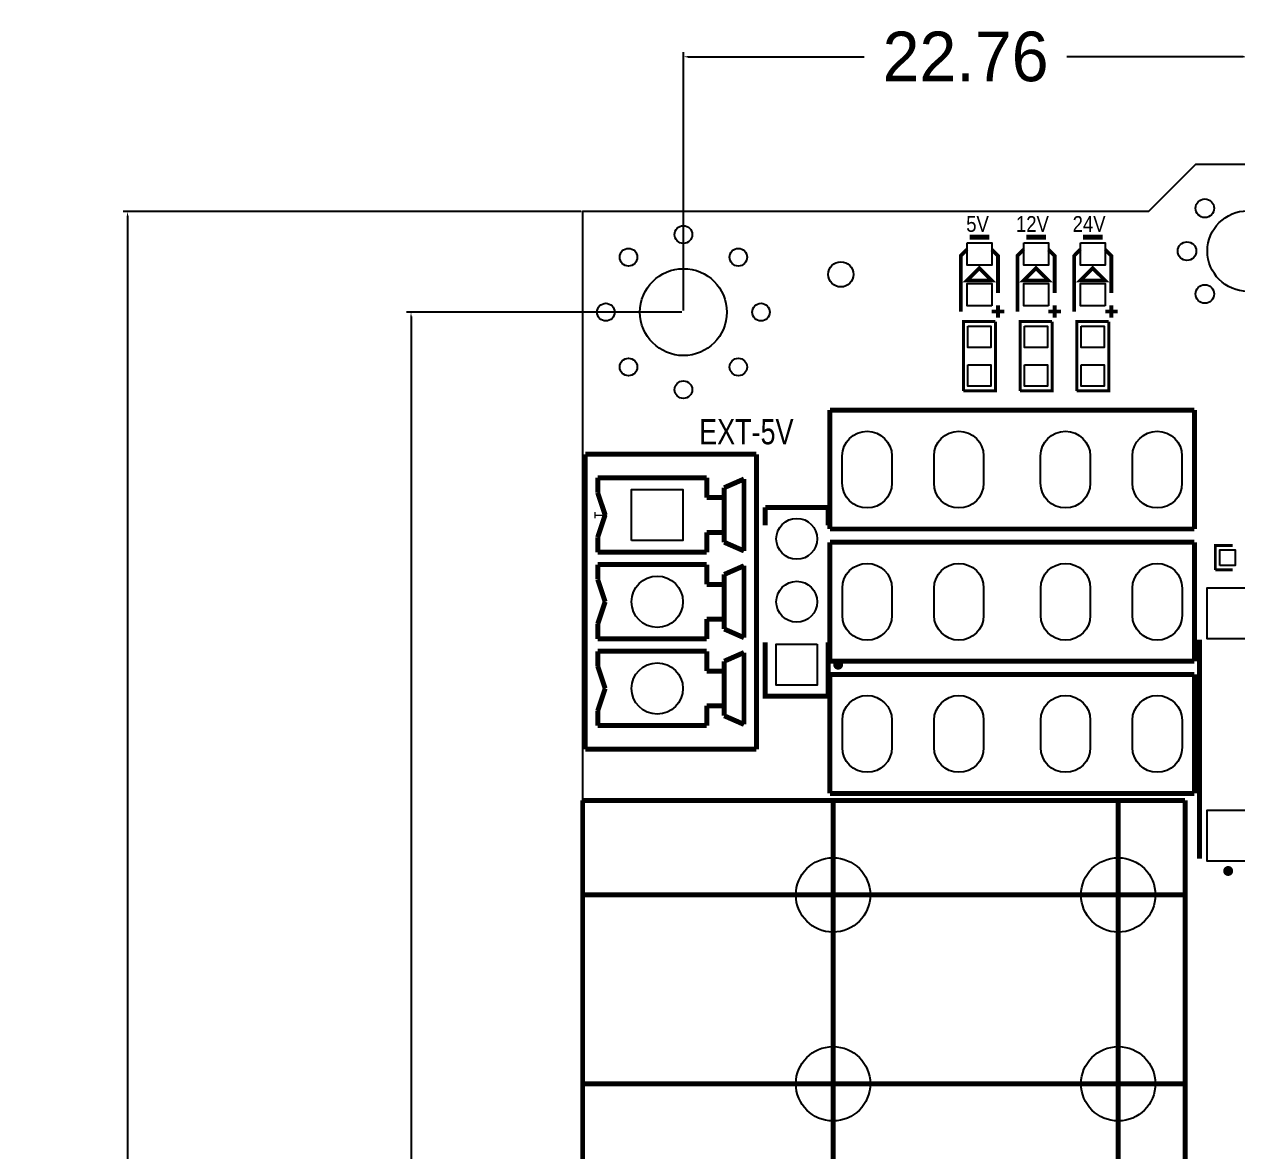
# Model space of a CAD drawing. Extents: x -23 to 189, y -20 to 117.
# Drawn here: x -22.52 to 26.38, y 71.07 to 116.52 of the extents above; entities that cross this region are included whole.
import ezdxf
from ezdxf.enums import TextEntityAlignment as Align

# ---------------------------------------------------------------- set-up
doc = ezdxf.new("R2010")
doc.units = 0
doc.header["$MEASUREMENT"] = 0
doc.layers.get('0').update_dxf_attribs({"linetype": 'CONTINUOUS'})
doc.layers.get('Defpoints').update_dxf_attribs({"linetype": 'CONTINUOUS'})
for name, color, linetype in [('BOTTOM', 132, 'CONTINUOUS'), ('OUTLINE', 7, 'CONTINUOUS'), ('SILKSCREEN_TOP', 7, 'CONTINUOUS'), ('TOP', 1, 'CONTINUOUS')]:
    doc.layers.add(name, color=color, linetype=linetype)
doc.dimstyles.get("Standard").update_dxf_attribs({"dimtxt": 0.18, "dimasz": 0.18, "dimexe": 0.18, "dimexo": 0.0625, "dimgap": 0.09, "dimtad": 0, "dimtih": 1, "dimtoh": 1, "dimzin": 0, "dimdsep": 46, "dimtxsty": 'STANDARD', "dimcen": 0.09, "dimadec": 0, "dimazin": 0, "dimtfac": 1, "dimtofl": 0, "dimtmove": 0, "dimatfit": 3, "dimfxl": 1, "dimtolj": 1, "dimtzin": 0, "dimarcsym": 0})

# ---------------------------------------------------------------- blocks, each defined once
blk = doc.blocks.new('*D8')
at = {"color": 0, "linetype": 'Continuous', "lineweight": -2}
for p, q in [((4.002, 104.902), (-7.102, 104.902)), ((-6.922, 104.722), (-6.922, 55.954)), ((-6.922, 5.006), (-6.922, 53.774)), ((4.002, 4.826), (-7.102, 4.826))]:
    blk.add_line(p, q, dxfattribs=at)
at = {"color": 0, "linetype": 'Continuous'}
for points in [[(-6.952, 104.722), (-6.892, 104.722), (-6.922, 104.902)], [(-6.952, 5.006), (-6.892, 5.006), (-6.922, 4.826)]]:
    blk.add_solid(points, dxfattribs=at)
at = {"layer": 'Defpoints', "color": 0, "linetype": 'Continuous'}
for p in [(4.064, 104.902), (-6.922, 4.826), (4.064, 4.826)]:
    blk.add_point(p, dxfattribs=at)
at = {"color": 0, "linetype": 'Continuous', "insert": (-6.922, 54.864), "char_height": 2, "attachment_point": 5}
blk.add_mtext('\\A1;100.08', dxfattribs=at)
blk = doc.blocks.new('*D9')
at = {"color": 0, "linetype": 'Continuous', "lineweight": -2}
for p, q in [((-0.062, 108.966), (-18.537, 108.966)), ((-18.357, 108.786), (-18.357, 55.954)), ((-18.357, 0.942), (-18.357, 53.774)), ((-0.062, 0.762), (-18.537, 0.762))]:
    blk.add_line(p, q, dxfattribs=at)
at = {"color": 0, "linetype": 'Continuous'}
for points in [[(-18.387, 108.786), (-18.327, 108.786), (-18.357, 108.966)], [(-18.387, 0.942), (-18.327, 0.942), (-18.357, 0.762)]]:
    blk.add_solid(points, dxfattribs=at)
at = {"layer": 'Defpoints', "color": 0, "linetype": 'Continuous'}
for p in [(0, 108.966), (-18.357, 0.762), (0, 0.762)]:
    blk.add_point(p, dxfattribs=at)
at = {"color": 0, "linetype": 'Continuous', "insert": (-18.357, 54.864), "char_height": 2, "attachment_point": 5}
blk.add_mtext('\\A1;108.20', dxfattribs=at)
blk = doc.blocks.new('*D13')
at = {"color": 0, "linetype": 'Continuous', "lineweight": -2}
for p, q in [((4.064, 104.965), (4.064, 115.384)), ((4.244, 115.204), (11.354, 115.204)), ((26.645, 115.204), (19.534, 115.204)), ((26.825, 107.488), (26.825, 115.384))]:
    blk.add_line(p, q, dxfattribs=at)
at = {"color": 0, "linetype": 'Continuous'}
for points in [[(4.244, 115.234), (4.244, 115.174), (4.064, 115.204)], [(26.645, 115.234), (26.645, 115.174), (26.825, 115.204)]]:
    blk.add_solid(points, dxfattribs=at)
at = {"layer": 'Defpoints', "color": 0, "linetype": 'Continuous'}
for p in [(26.825, 115.204), (26.825, 107.426), (4.064, 104.902)]:
    blk.add_point(p, dxfattribs=at)
at = {"color": 0, "linetype": 'Continuous', "insert": (15.444, 115.204), "char_height": 2, "attachment_point": 5}
blk.add_mtext('\\A1;22.76', dxfattribs=at)

msp = doc.modelspace()

# ---------------------------------------------------------------- linework, layer by layer
at = {"layer": 'BOTTOM'}
for points in [[(10.47115, 97.99955), (10.47115, 99.09937, -1), (12.47013, 99.09937), (12.47013, 97.99955, -1)], [(14.17193, 97.99955), (14.17193, 99.09937, -1), (16.17091, 99.09937), (16.17091, 97.99955, -1)], [(18.47215, 97.99955), (18.47215, 99.09937, -1), (20.47113, 99.09937), (20.47113, 97.99955, -1)], [(24.17191, 99.09937), (24.17191, 97.99955, -1), (22.17293, 97.99955), (22.17293, 99.09937, -1)], [(10.47369, 92.66555), (10.47369, 93.76537, -1), (12.47267, 93.76537), (12.47267, 92.66555, -1)], [(14.17447, 92.66555), (14.17447, 93.76537, -1), (16.17345, 93.76537), (16.17345, 92.66555, -1)], [(18.47469, 92.66555), (18.47469, 93.76537, -1), (20.47367, 93.76537), (20.47367, 92.66555, -1)], [(24.17445, 93.76537), (24.17445, 92.66555, -1), (22.17547, 92.66555), (22.17547, 93.76537, -1)], [(10.47369, 87.33663), (10.47369, 88.43645, -1), (12.47267, 88.43645), (12.47267, 87.33663, -1)], [(16.17345, 88.43645), (16.17345, 87.33663, -1), (14.17447, 87.33663), (14.17447, 88.43645, -1)], [(20.47367, 88.43645), (20.47367, 87.33663, -1), (18.47469, 87.33663), (18.47469, 88.43645, -1)], [(24.17445, 88.43645), (24.17445, 87.33663, -1), (22.17547, 87.33663), (22.17547, 88.43645, -1)]]:
    msp.add_lwpolyline(points, format="xyb", close=True, dxfattribs=at)
for points in [[(1.97104, 95.6818), (1.97104, 97.7519), (4.04114, 97.7519), (4.04114, 95.6818)], [(9.4615, 91.50096), (9.4615, 89.84996), (7.8105, 89.84996), (7.8105, 91.50096)]]:
    msp.add_lwpolyline(points, close=True, dxfattribs=at)
for centre, radius in [((25.0952, 109.093), 0.37465), ((26.82494, 107.36326), 1.6256), ((4.064, 108.03128), 0.3556), ((24.37384, 107.36326), 0.37465), ((1.84912, 107.11688), 0.3556), ((6.27888, 107.11688), 0.3556), ((4.064, 104.902), 1.7526), ((25.0952, 105.63352), 0.37465), ((0.93472, 104.902), 0.3556), ((7.19328, 104.902), 0.3556), ((1.84912, 102.68712), 0.3556), ((6.27888, 102.68712), 0.3556), ((4.064, 101.77272), 0.3556), ((8.636, 95.75546), 0.8255), ((3.00736, 93.218), 1.03505), ((8.636, 93.21546), 0.8255), ((3.00736, 89.71788), 1.03505), ((10.09904, 81.38922), 1.49987), ((21.60016, 81.38922), 1.49987), ((10.09904, 73.76922), 1.49987), ((21.60016, 73.76922), 1.49987)]:
    msp.add_circle(centre, radius, dxfattribs=at)
at = {"layer": 'OUTLINE'}
msp.add_lwpolyline([(135.8265, 108.966), (133.92912, 110.86338), (24.72182, 110.86338), (22.82444, 108.966), (0, 108.966), (0, 0.762), (22.82444, 0.762), (24.72182, -1.13538), (133.92912, -1.13538), (135.8265, 0.762), (177.038, 0.762), (177.038, 108.966)], close=True, dxfattribs=at)
at = {"layer": 'SILKSCREEN_TOP'}
for points, const_width in [([(15.60322, 107.92714), (16.40078, 107.92714)], 0.20066), ([(17.88922, 107.92714), (18.68678, 107.92714)], 0.20066), ([(20.17522, 107.92714), (20.97278, 107.92714)], 0.20066), ([(15.2527, 104.92486), (15.2527, 107.1753), (15.50162, 107.42676)], 0.14986), ([(16.50238, 107.42676), (16.7513, 107.1753), (16.7513, 105.6767)], 0.14986), ([(17.5387, 104.92486), (17.5387, 107.1753), (17.78762, 107.42676)], 0.14986), ([(18.78838, 107.42676), (19.0373, 107.1753), (19.0373, 105.6767)], 0.14986), ([(19.8247, 104.92486), (19.8247, 107.1753), (20.07362, 107.42676)], 0.14986), ([(21.07438, 107.42676), (21.3233, 107.1753), (21.3233, 105.6767)], 0.14986), ([(16.002, 106.67492), (16.50238, 106.17708), (15.50162, 106.17708), (16.002, 106.67492)], 0.14986), ([(18.288, 106.67492), (18.78838, 106.17708), (17.78762, 106.17708), (18.288, 106.67492)], 0.14986), ([(20.574, 106.67492), (21.07438, 106.17708), (20.07362, 106.17708), (20.574, 106.67492)], 0.14986), ([(16.7513, 105.17632), (16.7513, 104.67594)], 0.14986), ([(19.0373, 105.17632), (19.0373, 104.67594)], 0.14986), ([(21.3233, 105.17632), (21.3233, 104.67594)], 0.14986), ([(16.50238, 104.92486), (17.00276, 104.92486)], 0.14986), ([(18.78838, 104.92486), (19.28876, 104.92486)], 0.14986), ([(21.07438, 104.92486), (21.57476, 104.92486)], 0.14986), ([(16.64716, 104.52354), (16.64716, 101.72446), (15.35684, 101.72446)], 0.11938), ([(15.35684, 101.72446), (15.35684, 104.52354), (16.64716, 104.52354)], 0.11938), ([(18.93316, 104.52354), (18.93316, 101.72446), (17.64284, 101.72446)], 0.11938), ([(17.64284, 101.72446), (17.64284, 104.52354), (18.93316, 104.52354)], 0.11938), ([(21.21916, 104.52354), (21.21916, 101.72446), (19.92884, 101.72446)], 0.11938), ([(19.92884, 101.72446), (19.92884, 104.52354), (21.21916, 104.52354)], 0.11938), ([(9.97204, 96.1517), (9.97204, 100.9523)], 0.20066), ([(24.67102, 100.9523), (9.97204, 100.9523)], 0.20066), ([(24.67102, 96.1517), (24.67102, 100.9523)], 0.20066), ([(0.10668, 99.16922), (0.10668, 91.61272)], 0.20066), ([(7.00786, 99.16922), (0.10668, 99.16922)], 0.20066), ([(7.00786, 99.16922), (7.00786, 91.84386)], 0.20066), ([(5.00634, 98.21926), (0.60706, 98.21926)], 0.20066), ([(0.60706, 98.21926), (0.60706, 97.61728)], 0.20066), ([(5.00634, 98.21926), (5.00634, 97.41916)], 0.20066), ([(6.50748, 98.16846), (5.70738, 97.81794)], 0.20066), ([(5.70738, 97.81794), (5.70738, 95.71736)], 0.20066), ([(6.50748, 98.16846), (6.50748, 95.26778)], 0.20066), ([(0.60706, 97.61728), (0.90678, 96.71812)], 0.20066), ([(5.70738, 97.41916), (5.00634, 97.41916)], 0.20066), ([(9.906, 97.02546), (7.366, 97.02546)], 0.20066), ([(7.366, 97.02546), (7.366, 96.29648)], 0.20066), ([(9.906, 96.29648), (9.906, 97.02546)], 0.20066), ([(0.90678, 96.71812), (0.60706, 95.81896)], 0.20066), ([(0.60706, 95.81896), (0.60706, 95.21698)], 0.20066), ([(5.70738, 96.01708), (5.00634, 96.01708)], 0.20066), ([(5.00634, 96.01708), (5.00634, 95.21698)], 0.20066), ([(5.70738, 96.01708), (5.70738, 95.6183)], 0.20066), ([(24.67102, 96.1517), (9.97204, 96.1517)], 0.20066), ([(6.50748, 95.26778), (5.70738, 95.6183)], 0.20066), ([(7.00786, 95.34398), (7.00786, 87.26932)], 0.20066), ([(9.97458, 90.8177), (9.97458, 95.6183)], 0.20066), ([(24.67356, 95.6183), (9.97458, 95.6183)], 0.20066), ([(24.67356, 90.8177), (24.67356, 95.6183)], 0.20066), ([(26.21534, 95.4913), (25.51684, 95.4913), (25.51684, 94.5007)], 0.11938), ([(0.10668, 95.11284), (0.10668, 87.26932)], 0.20066), ([(5.00634, 95.21698), (0.60706, 95.21698)], 0.20066), ([(5.00634, 94.71914), (0.60706, 94.71914)], 0.20066), ([(0.60706, 94.71914), (0.60706, 94.11716)], 0.20066), ([(5.00634, 93.91904), (5.00634, 94.71914)], 0.20066), ([(6.50748, 94.66834), (5.70738, 94.31782)], 0.20066), ([(5.70738, 93.91904), (5.70738, 94.31782)], 0.20066), ([(6.50748, 91.76766), (6.50748, 94.66834)], 0.20066), ([(26.21534, 94.5007), (25.51684, 94.5007)], 0.11938), ([(0.60706, 94.11716), (0.90678, 93.218)], 0.20066), ([(5.70738, 93.91904), (5.00634, 93.91904)], 0.20066), ([(5.70738, 92.11818), (5.70738, 94.21876)], 0.20066), ([(0.90678, 93.218), (0.60706, 92.31884)], 0.20066), ([(5.00634, 91.71686), (5.00634, 92.51696)], 0.20066), ([(5.70738, 92.51696), (5.00634, 92.51696)], 0.20066), ([(0.60706, 92.31884), (0.60706, 91.71686)], 0.20066), ([(6.50748, 91.76766), (5.70738, 92.11818)], 0.20066), ([(5.00634, 91.71686), (0.60706, 91.71686)], 0.20066), ([(9.906, 91.58478), (9.906, 89.40546), (7.366, 89.40546), (7.366, 91.58478)], 0.20066), ([(24.88438, 82.8548), (24.88438, 91.694)], 0.20066), ([(5.00634, 91.21902), (0.60706, 91.21902)], 0.20066), ([(0.60706, 91.21902), (0.60706, 90.61704)], 0.20066), ([(5.00634, 91.21902), (5.00634, 90.41892)], 0.20066), ([(6.50748, 91.16822), (5.70738, 90.8177)], 0.20066), ([(6.50748, 91.16822), (6.50748, 88.26754)], 0.20066), ([(0.60706, 90.61704), (0.90678, 89.71788)], 0.20066), ([(5.70738, 90.41892), (5.00634, 90.41892)], 0.20066), ([(5.70738, 90.8177), (5.70738, 88.71712)], 0.20066), ([(24.67356, 90.8177), (9.97458, 90.8177)], 0.20066), ([(9.97458, 90.2843), (24.67356, 90.2843)], 0.20066), ([(9.97458, 90.2843), (9.97458, 85.4837)], 0.20066), ([(24.67356, 90.2843), (24.67356, 85.4837)], 0.20066), ([(0.90678, 89.71788), (0.60706, 88.81872)], 0.20066), ([(5.70738, 89.01938), (5.00634, 89.01938)], 0.20066), ([(5.00634, 89.01938), (5.00634, 88.21928)], 0.20066), ([(5.70738, 89.01938), (5.70738, 88.61806)], 0.20066), ([(0.60706, 88.81872), (0.60706, 88.21928)], 0.20066), ([(6.50748, 88.26754), (5.70738, 88.61806)], 0.20066), ([(5.00634, 88.21928), (0.60706, 88.21928)], 0.20066), ([(7.00786, 87.26932), (0.10668, 87.26932)], 0.20066), ([(9.97458, 85.4837), (24.67356, 85.4837)], 0.20066), ([(0, 8.99922), (0, 85.19922)], 0.20066), ([(0, 85.19922), (24.30018, 85.19922)], 0.20066), ([(10.09904, 8.99922), (10.09904, 85.19922)], 0.20066), ([(21.60016, 8.99922), (21.60016, 85.19922)], 0.20066), ([(24.30018, 8.99922), (24.30018, 85.19922)], 0.20066), ([(0, 81.38922), (24.30018, 81.38922)], 0.20066), ([(0, 73.76922), (24.30018, 73.76922)], 0.20066)]:
    msp.add_lwpolyline(points, dxfattribs=dict(at, const_width=const_width))
at = {"layer": 'SILKSCREEN_TOP', "const_width": 0.20066}
for points in [[(10.40384, 90.67546, 1), (10.20826, 90.67546, 1), (10.40384, 90.67546)], [(26.13406, 82.35442, 1.005872), (25.93594, 82.35442, 0.994162), (26.13406, 82.35442)]]:
    msp.add_lwpolyline(points, format="xyb", dxfattribs=at)
at = {"layer": 'TOP'}
for points in [[(15.50162, 107.70108), (16.50238, 107.70108), (16.50238, 106.80192), (15.50162, 106.80192)], [(17.78762, 107.70108), (18.78838, 107.70108), (18.78838, 106.80192), (17.78762, 106.80192)], [(20.07362, 107.70108), (21.07438, 107.70108), (21.07438, 106.80192), (20.07362, 106.80192)], [(16.50238, 105.15092), (15.50162, 105.15092), (15.50162, 106.05008), (16.50238, 106.05008)], [(18.78838, 105.15092), (17.78762, 105.15092), (17.78762, 106.05008), (18.78838, 106.05008)], [(21.07438, 105.15092), (20.07362, 105.15092), (20.07362, 106.05008), (21.07438, 106.05008)], [(15.53718, 104.33939), (16.46682, 104.33939), (16.46682, 103.47833), (15.53718, 103.47833)], [(17.82318, 104.33939), (18.75282, 104.33939), (18.75282, 103.47833), (17.82318, 103.47833)], [(20.10918, 104.33939), (21.03882, 104.33939), (21.03882, 103.47833), (20.10918, 103.47833)], [(15.53718, 102.76967), (16.46682, 102.76967), (16.46682, 101.90861), (15.53718, 101.90861)], [(17.82318, 102.76967), (18.75282, 102.76967), (18.75282, 101.90861), (17.82318, 101.90861)], [(20.10918, 102.76967), (21.03882, 102.76967), (21.03882, 101.90861), (20.10918, 101.90861)], [(1.97104, 95.6818), (1.97104, 97.7519), (4.04114, 97.7519), (4.04114, 95.6818)], [(25.70226, 94.68104), (25.70226, 95.31096), (26.31186, 95.31096), (26.31186, 94.68104)], [(26.87955, 91.72575), (25.19045, 91.72575), (25.19045, 93.77553), (26.87955, 93.77553)], [(9.4615, 91.50096), (9.4615, 89.84996), (7.8105, 89.84996), (7.8105, 91.50096)], [(26.87955, 82.75447), (25.19045, 82.75447), (25.19045, 84.80425), (26.87955, 84.80425)]]:
    msp.add_lwpolyline(points, close=True, dxfattribs=at)
for points in [[(10.47115, 97.99955), (10.47115, 99.09937, -1), (12.47013, 99.09937), (12.47013, 97.99955, -1)], [(14.17193, 97.99955), (14.17193, 99.09937, -1), (16.17091, 99.09937), (16.17091, 97.99955, -1)], [(18.47215, 97.99955), (18.47215, 99.09937, -1), (20.47113, 99.09937), (20.47113, 97.99955, -1)], [(24.17191, 99.09937), (24.17191, 97.99955, -1), (22.17293, 97.99955), (22.17293, 99.09937, -1)], [(10.47369, 92.66555), (10.47369, 93.76537, -1), (12.47267, 93.76537), (12.47267, 92.66555, -1)], [(14.17447, 92.66555), (14.17447, 93.76537, -1), (16.17345, 93.76537), (16.17345, 92.66555, -1)], [(18.47469, 92.66555), (18.47469, 93.76537, -1), (20.47367, 93.76537), (20.47367, 92.66555, -1)], [(24.17445, 93.76537), (24.17445, 92.66555, -1), (22.17547, 92.66555), (22.17547, 93.76537, -1)], [(10.47369, 87.33663), (10.47369, 88.43645, -1), (12.47267, 88.43645), (12.47267, 87.33663, -1)], [(16.17345, 88.43645), (16.17345, 87.33663, -1), (14.17447, 87.33663), (14.17447, 88.43645, -1)], [(20.47367, 88.43645), (20.47367, 87.33663, -1), (18.47469, 87.33663), (18.47469, 88.43645, -1)], [(24.17445, 88.43645), (24.17445, 87.33663, -1), (22.17547, 87.33663), (22.17547, 88.43645, -1)]]:
    msp.add_lwpolyline(points, format="xyb", close=True, dxfattribs=at)
for centre, radius in [((25.0952, 109.093), 0.37465), ((26.82494, 107.36326), 1.6256), ((4.064, 108.03128), 0.3556), ((24.37384, 107.36326), 0.37465), ((1.84912, 107.11688), 0.3556), ((6.27888, 107.11688), 0.3556), ((4.064, 104.902), 1.7526), ((10.414, 106.426), 0.508), ((25.0952, 105.63352), 0.37465), ((0.93472, 104.902), 0.3556), ((7.19328, 104.902), 0.3556), ((1.84912, 102.68712), 0.3556), ((6.27888, 102.68712), 0.3556), ((4.064, 101.77272), 0.3556), ((8.636, 95.75546), 0.8255), ((3.00736, 93.218), 1.03505), ((8.636, 93.21546), 0.8255), ((3.00736, 89.71788), 1.03505), ((10.09904, 81.38922), 1.49987), ((21.60016, 81.38922), 1.49987), ((10.09904, 73.76922), 1.49987), ((21.60016, 73.76922), 1.49987)]:
    msp.add_circle(centre, radius, dxfattribs=at)

# ---------------------------------------------------------------- texts
at = {"layer": 'SILKSCREEN_TOP'}
for s, height, width, p in [('5V', 0.635, 0.88, (15.4686, 108.1405)), ('12V', 0.635, 0.88, (17.4752, 108.1405)), ('24V', 0.635, 0.88, (19.7612, 108.1405)), ('EXT-5V', 1.016, 0.8, (4.699, 99.568))]:
    msp.add_text(s, height=height, dxfattribs=dict(at, width=width)).set_placement(p)
at = {"layer": 'SILKSCREEN_TOP', "width": 0.85}
msp.add_text('1', height=0.508, rotation=270, dxfattribs=at).set_placement((0.46736, 96.71812), align=Align.CENTER)

# ---------------------------------------------------------------- dimensions: what is measured, and where the dimension line sits
at = {"linetype": 'Continuous'}
dim = msp.add_linear_dim(base=(26.82494, 115.20382), p1=(4.064, 104.902), p2=(26.82494, 107.42576), dimstyle='Standard', override={"dimtxt": 2}, dxfattribs=at)
dim.commit()
dim.dimension.update_dxf_attribs({"geometry": '*D13', "text_midpoint": (15.44447, 115.20382)})
for base, p1, p2, picture, middle in [((-18.357385, 0.762), (0, 108.966), (0, 0.762), '*D9', (-18.357385, 54.864)), ((-6.921873, 4.826), (4.064, 104.902), (4.064, 4.826), '*D8', (-6.921873, 54.864))]:
    dim = msp.add_linear_dim(base=base, p1=p1, p2=p2, angle=90, dimstyle='Standard', override={"dimtxt": 2}, dxfattribs=at)
    dim.commit()
    dim.dimension.update_dxf_attribs({"geometry": picture, "text_midpoint": middle})

doc.saveas('drawing.dxf')
